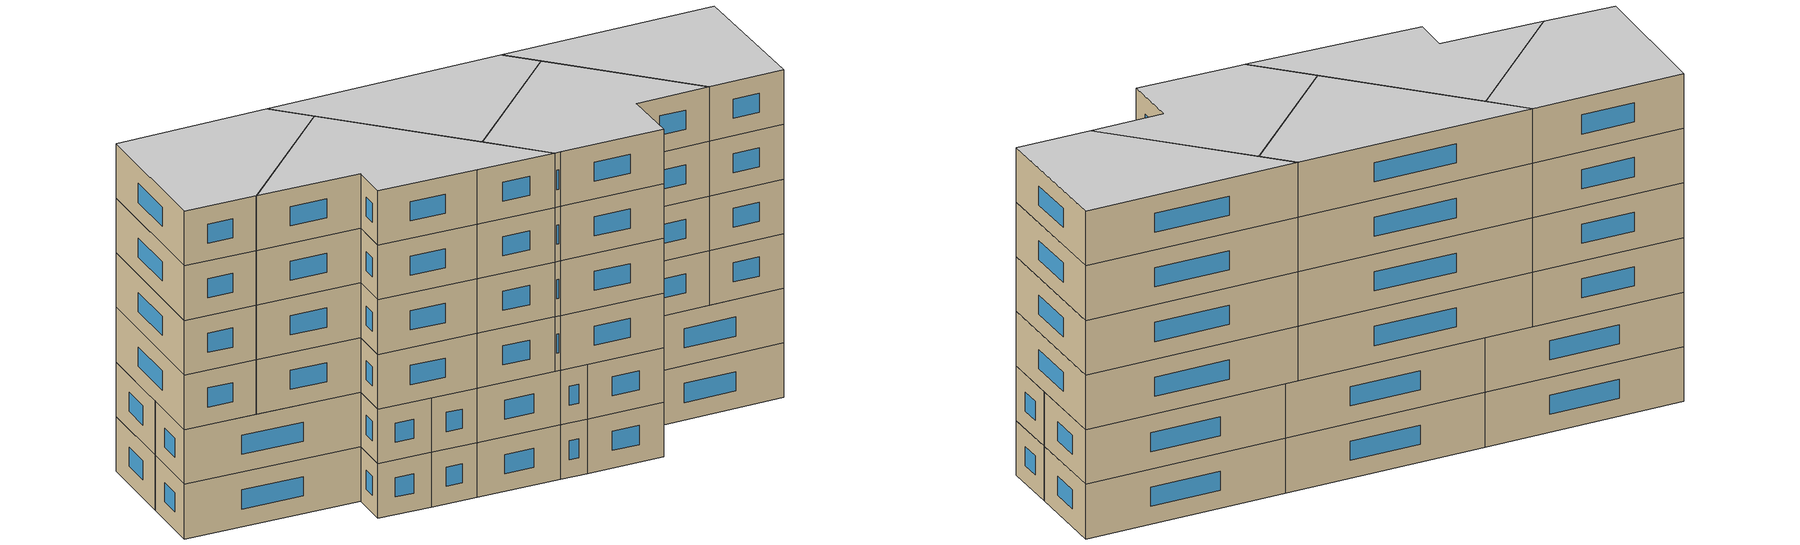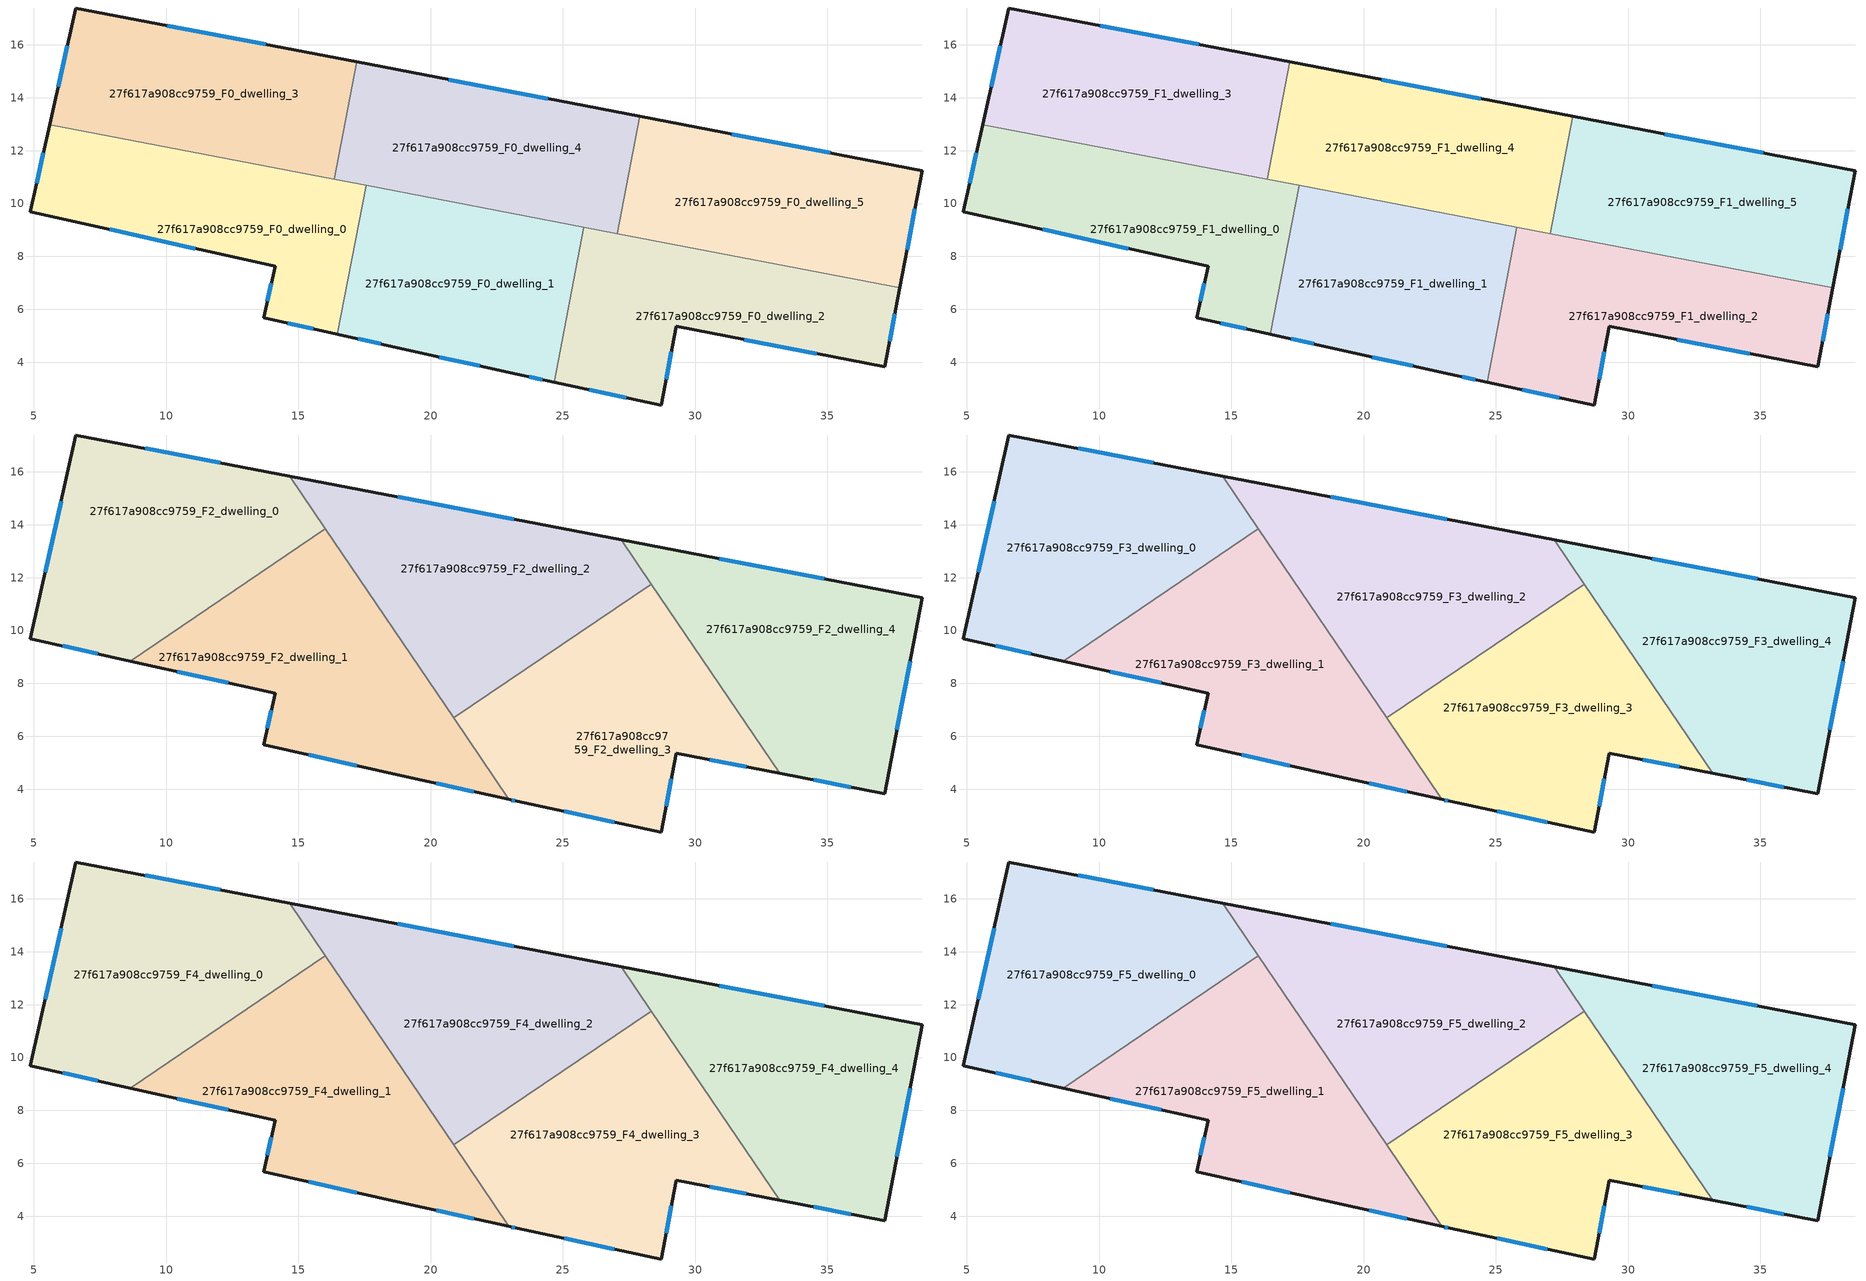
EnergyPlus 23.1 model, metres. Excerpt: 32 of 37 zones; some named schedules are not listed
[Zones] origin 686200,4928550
27f617a908cc9759_F0_dwelling_0
 floor ground (EU_floor_Construction): 17.56,10.69 16.47,5.06 13.69,5.69 14.12,7.62 4.86,9.7 5.6,12.99 z0
 wall outside (EU_wall_Construction): 5.6,12.99 4.86,9.7 14.12,7.62 13.69,5.69 16.47,5.06 z0:3
 wall to 27f617a908cc9759_F0_dwelling_1 (EU_wall_Construction): 16.47,5.06 17.56,10.69 z0:3
 wall to 27f617a908cc9759_F0_dwelling_3 (EU_wall_Construction): 16.36,10.92 5.6,12.99 z0:3
 wall to 27f617a908cc9759_F0_dwelling_4 (EU_wall_Construction): 17.56,10.69 16.36,10.92 z0:3
 window (EU_Window_Construction): 5.36,11.92 5.1,10.77 / 14.59,5.48 15.57,5.26 / 13.98,6.99 13.83,6.32 / 7.87,9.02 11.11,8.3 z0.98:2.02
27f617a908cc9759_F0_dwelling_1
 floor ground (EU_floor_Construction): 25.8,9.11 24.67,3.25 23.28,3.54 18.9,4.51 16.47,5.06 17.56,10.69 z0
 wall outside (EU_wall_Construction): 16.47,5.06 18.9,4.51 23.28,3.54 24.67,3.25 z0:3
 wall to 27f617a908cc9759_F0_dwelling_2 (EU_wall_Construction): 24.67,3.25 25.8,9.11 z0:3
 wall to 27f617a908cc9759_F0_dwelling_4 (EU_wall_Construction): 25.8,9.11 17.56,10.69 z0:3
 window (EU_Window_Construction): 23.73,3.45 24.22,3.34 / 20.32,4.2 21.85,3.86 / 17.26,4.88 18.11,4.69 z0.98:2.02
27f617a908cc9759_F0_dwelling_2
 floor ground (EU_floor_Construction): 37.74,6.81 37.17,3.83 29.29,5.36 28.72,2.38 24.67,3.25 25.8,9.11 z0
 wall outside (EU_wall_Construction): 24.67,3.25 28.72,2.38 29.29,5.36 37.17,3.83 37.74,6.81 z0:3
 wall to 27f617a908cc9759_F0_dwelling_5 (EU_wall_Construction): 37.74,6.81 27.05,8.87 z0:3
 wall to 27f617a908cc9759_F0_dwelling_4 (EU_wall_Construction): 27.05,8.87 25.8,9.11 z0:3
 window (EU_Window_Construction): 37.35,4.8 37.55,5.84 / 31.85,4.86 34.6,4.33 / 28.9,3.35 29.1,4.39 / 25.99,2.97 27.4,2.67 z0.98:2.02
27f617a908cc9759_F0_dwelling_3
 floor ground (EU_floor_Construction): 17.21,15.35 16.36,10.92 5.6,12.99 6.59,17.39 z0
 wall outside (EU_wall_Construction): 17.21,15.35 6.59,17.39 5.6,12.99 z0:3
 wall to 27f617a908cc9759_F0_dwelling_4 (EU_wall_Construction): 16.36,10.92 17.21,15.35 z0:3
 window (EU_Window_Construction): 6.27,15.96 5.92,14.42 / 13.75,16.02 10.04,16.73 z0.98:2.02
27f617a908cc9759_F0_dwelling_4
 floor ground (EU_floor_Construction): 27.9,13.3 27.05,8.87 16.36,10.92 17.21,15.35 z0
 wall outside (EU_wall_Construction): 27.9,13.3 17.21,15.35 z0:3
 wall to 27f617a908cc9759_F0_dwelling_5 (EU_wall_Construction): 27.05,8.87 27.9,13.3 z0:3
 window (EU_Window_Construction): 24.42,13.97 20.69,14.69 z0.98:2.02
27f617a908cc9759_F0_dwelling_5
 floor ground (EU_floor_Construction): 38.59,11.25 37.74,6.81 27.05,8.87 27.9,13.3 z0
 wall outside (EU_wall_Construction): 37.74,6.81 38.59,11.25 27.9,13.3 z0:3
 window (EU_Window_Construction): 38.01,8.25 38.31,9.8 / 35.11,11.91 31.37,12.63 z0.98:2.02
27f617a908cc9759_F1_dwelling_0
 floor to 27f617a908cc9759_F0_dwelling_0 (EU_floor_Construction): 17.56,10.69 16.47,5.06 13.69,5.69 14.12,7.62 4.86,9.7 5.6,12.99 z3
 wall outside (EU_wall_Construction): 5.6,12.99 4.86,9.7 14.12,7.62 13.69,5.69 16.47,5.06 z3:6
 wall to 27f617a908cc9759_F1_dwelling_1 (EU_wall_Construction): 16.47,5.06 17.56,10.69 z3:6
 wall to 27f617a908cc9759_F1_dwelling_3 (EU_wall_Construction): 16.36,10.92 5.6,12.99 z3:6
 wall to 27f617a908cc9759_F1_dwelling_4 (EU_wall_Construction): 17.56,10.69 16.36,10.92 z3:6
 window (EU_Window_Construction): 5.36,11.92 5.1,10.77 / 14.59,5.48 15.57,5.26 / 13.98,6.99 13.83,6.32 / 7.87,9.02 11.11,8.3 z3.98:5.02
27f617a908cc9759_F1_dwelling_1
 floor to 27f617a908cc9759_F0_dwelling_1 (EU_floor_Construction): 25.8,9.11 24.67,3.25 23.28,3.54 18.9,4.51 16.47,5.06 17.56,10.69 z3
 wall outside (EU_wall_Construction): 16.47,5.06 18.9,4.51 23.28,3.54 24.67,3.25 z3:6
 wall to 27f617a908cc9759_F1_dwelling_2 (EU_wall_Construction): 24.67,3.25 25.8,9.11 z3:6
 wall to 27f617a908cc9759_F1_dwelling_4 (EU_wall_Construction): 25.8,9.11 17.56,10.69 z3:6
 window (EU_Window_Construction): 23.73,3.45 24.22,3.34 / 20.32,4.2 21.85,3.86 / 17.26,4.88 18.11,4.69 z3.98:5.02
27f617a908cc9759_F1_dwelling_2
 floor to 27f617a908cc9759_F0_dwelling_2 (EU_floor_Construction): 37.74,6.81 37.17,3.83 29.29,5.36 28.72,2.38 24.67,3.25 25.8,9.11 z3
 wall outside (EU_wall_Construction): 24.67,3.25 28.72,2.38 29.29,5.36 37.17,3.83 37.74,6.81 z3:6
 wall to 27f617a908cc9759_F1_dwelling_5 (EU_wall_Construction): 37.74,6.81 27.05,8.87 z3:6
 wall to 27f617a908cc9759_F1_dwelling_4 (EU_wall_Construction): 27.05,8.87 25.8,9.11 z3:6
 window (EU_Window_Construction): 37.35,4.8 37.55,5.84 / 31.85,4.86 34.6,4.33 / 28.9,3.35 29.1,4.39 / 25.99,2.97 27.4,2.67 z3.98:5.02
27f617a908cc9759_F1_dwelling_3
 floor to 27f617a908cc9759_F0_dwelling_3 (EU_floor_Construction): 17.21,15.35 16.36,10.92 5.6,12.99 6.59,17.39 z3
 wall outside (EU_wall_Construction): 17.21,15.35 6.59,17.39 5.6,12.99 z3:6
 wall to 27f617a908cc9759_F1_dwelling_4 (EU_wall_Construction): 16.36,10.92 17.21,15.35 z3:6
 window (EU_Window_Construction): 6.27,15.96 5.92,14.42 / 13.75,16.02 10.04,16.73 z3.98:5.02
27f617a908cc9759_F1_dwelling_4
 floor to 27f617a908cc9759_F0_dwelling_4 (EU_floor_Construction): 27.9,13.3 27.05,8.87 16.36,10.92 17.21,15.35 z3
 wall outside (EU_wall_Construction): 27.9,13.3 17.21,15.35 z3:6
 wall to 27f617a908cc9759_F1_dwelling_5 (EU_wall_Construction): 27.05,8.87 27.9,13.3 z3:6
 window (EU_Window_Construction): 24.42,13.97 20.69,14.69 z3.98:5.02
27f617a908cc9759_F1_dwelling_5
 floor to 27f617a908cc9759_F0_dwelling_5 (EU_floor_Construction): 38.59,11.25 37.74,6.81 27.05,8.87 27.9,13.3 z3
 wall outside (EU_wall_Construction): 37.74,6.81 38.59,11.25 27.9,13.3 z3:6
 window (EU_Window_Construction): 38.01,8.25 38.31,9.8 / 35.11,11.91 31.37,12.63 z3.98:5.02
27f617a908cc9759_F2_dwelling_0
 floor to 27f617a908cc9759_F1_dwelling_3 (EU_floor_Construction): 14.67,15.84 16.02,13.85 12.73,11.62 5.6,12.99 6.59,17.39 z6
 floor to 27f617a908cc9759_F1_dwelling_0 (EU_floor_Construction): 12.73,11.62 8.64,8.85 4.86,9.7 5.6,12.99 z6
 wall outside (EU_wall_Construction): 14.67,15.84 6.59,17.39 4.86,9.7 8.64,8.85 z6:9
 wall to 27f617a908cc9759_F2_dwelling_1 (EU_wall_Construction): 8.64,8.85 16.02,13.85 z6:9
 wall to 27f617a908cc9759_F2_dwelling_2 (EU_wall_Construction): 16.02,13.85 14.67,15.84 z6:9
 window (EU_Window_Construction): 12.04,16.35 9.22,16.89 / 6.09,9.42 7.41,9.12 / 6.03,14.89 5.42,12.2 z6.98:8.02
27f617a908cc9759_F2_dwelling_1
 floor to 27f617a908cc9759_F1_dwelling_0 (EU_floor_Construction): 17.56,10.69 16.47,5.06 13.69,5.69 14.12,7.62 8.64,8.85 12.73,11.62 z6
 floor to 27f617a908cc9759_F1_dwelling_1 (EU_floor_Construction): 18.25,10.56 22.95,3.62 18.9,4.51 16.47,5.06 17.56,10.69 z6
 floor to 27f617a908cc9759_F1_dwelling_3 (EU_floor_Construction): 16.02,13.85 16.72,12.81 16.36,10.92 12.73,11.62 z6
 floor to 27f617a908cc9759_F1_dwelling_4 (EU_floor_Construction): 16.72,12.81 18.25,10.56 16.36,10.92 z6
 wall outside (EU_wall_Construction): 8.64,8.85 14.12,7.62 13.69,5.69 18.9,4.51 22.95,3.62 z6:9
 wall to 27f617a908cc9759_F2_dwelling_3 (EU_wall_Construction): 22.95,3.62 20.87,6.7 z6:9
 wall to 27f617a908cc9759_F2_dwelling_2 (EU_wall_Construction): 20.87,6.7 16.02,13.85 z6:9
 window (EU_Window_Construction): 10.42,8.45 12.34,8.02 / 20.22,4.22 21.63,3.91 / 15.38,5.31 17.2,4.9 / 13.98,6.99 13.83,6.32 z6.98:8.02
27f617a908cc9759_F2_dwelling_2
 floor to 27f617a908cc9759_F1_dwelling_4 (EU_floor_Construction): 27.21,13.43 27.77,12.61 27.49,11.19 24.73,9.31 18.25,10.56 16.72,12.81 17.21,15.35 z6
 floor to 27f617a908cc9759_F1_dwelling_3 (EU_floor_Construction): 17.21,15.35 16.72,12.81 14.67,15.84 z6
 floor to 27f617a908cc9759_F1_dwelling_5 (EU_floor_Construction): 27.77,12.61 28.34,11.76 27.49,11.19 z6
 floor to 27f617a908cc9759_F1_dwelling_1 (EU_floor_Construction): 24.73,9.31 20.87,6.7 18.25,10.56 z6
 wall outside (EU_wall_Construction): 27.21,13.43 14.67,15.84 z6:9
 wall to 27f617a908cc9759_F2_dwelling_3 (EU_wall_Construction): 20.87,6.7 28.34,11.76 z6:9
 wall to 27f617a908cc9759_F2_dwelling_4 (EU_wall_Construction): 28.34,11.76 27.21,13.43 z6:9
 window (EU_Window_Construction): 23.13,14.22 18.75,15.06 z6.98:8.02
27f617a908cc9759_F2_dwelling_3
 floor to 27f617a908cc9759_F1_dwelling_1 (EU_floor_Construction): 25.8,9.11 24.67,3.25 23.28,3.54 22.95,3.62 20.87,6.7 24.73,9.31 z6
 floor to 27f617a908cc9759_F1_dwelling_2 (EU_floor_Construction): 30.79,8.15 33.19,4.6 29.29,5.36 28.72,2.38 24.67,3.25 25.8,9.11 z6
 floor to 27f617a908cc9759_F1_dwelling_5 (EU_floor_Construction): 28.34,11.76 30.79,8.15 27.05,8.87 27.49,11.19 z6
 floor to 27f617a908cc9759_F1_dwelling_4 (EU_floor_Construction): 27.49,11.19 27.05,8.87 24.73,9.31 z6
 wall outside (EU_wall_Construction): 22.95,3.62 23.28,3.54 28.72,2.38 29.29,5.36 33.19,4.6 z6:9
 wall to 27f617a908cc9759_F2_dwelling_4 (EU_wall_Construction): 33.19,4.6 28.34,11.76 z6:9
 window (EU_Window_Construction): 23.06,3.59 23.17,3.57 / 30.56,5.11 31.92,4.85 / 28.9,3.35 29.1,4.39 / 25.05,3.17 26.95,2.76 z6.98:8.02
27f617a908cc9759_F2_dwelling_4
 floor to 27f617a908cc9759_F1_dwelling_2 (EU_floor_Construction): 37.74,6.81 37.17,3.83 33.19,4.6 30.79,8.15 z6
 floor to 27f617a908cc9759_F1_dwelling_5 (EU_floor_Construction): 38.59,11.25 37.74,6.81 30.79,8.15 27.77,12.61 27.9,13.3 z6
 floor to 27f617a908cc9759_F1_dwelling_4 (EU_floor_Construction): 27.9,13.3 27.77,12.61 27.21,13.43 z6
 wall outside (EU_wall_Construction): 33.19,4.6 37.17,3.83 38.59,11.25 27.21,13.43 z6:9
 window (EU_Window_Construction): 34.48,4.35 35.87,4.08 / 34.89,11.96 30.91,12.72 / 37.63,6.24 38.13,8.84 z6.98:8.02
27f617a908cc9759_F3_dwelling_0
 floor to 27f617a908cc9759_F2_dwelling_0 (EU_floor_Construction): 14.67,15.84 16.02,13.85 8.64,8.85 4.86,9.7 6.59,17.39 z9
 wall outside (EU_wall_Construction): 14.67,15.84 6.59,17.39 4.86,9.7 8.64,8.85 z9:12
 wall to 27f617a908cc9759_F3_dwelling_1 (EU_wall_Construction): 8.64,8.85 16.02,13.85 z9:12
 wall to 27f617a908cc9759_F3_dwelling_2 (EU_wall_Construction): 16.02,13.85 14.67,15.84 z9:12
 window (EU_Window_Construction): 12.04,16.35 9.22,16.89 / 6.09,9.42 7.41,9.12 / 6.03,14.89 5.42,12.2 z9.98:11.02
27f617a908cc9759_F3_dwelling_1
 floor to 27f617a908cc9759_F2_dwelling_1 (EU_floor_Construction): 16.02,13.85 22.95,3.62 18.9,4.51 13.69,5.69 14.12,7.62 8.64,8.85 z9
 wall outside (EU_wall_Construction): 8.64,8.85 14.12,7.62 13.69,5.69 18.9,4.51 22.95,3.62 z9:12
 wall to 27f617a908cc9759_F3_dwelling_3 (EU_wall_Construction): 22.95,3.62 20.87,6.7 z9:12
 wall to 27f617a908cc9759_F3_dwelling_2 (EU_wall_Construction): 20.87,6.7 16.02,13.85 z9:12
 window (EU_Window_Construction): 10.42,8.45 12.34,8.02 / 20.22,4.22 21.63,3.91 / 15.38,5.31 17.2,4.9 / 13.98,6.99 13.83,6.32 z9.98:11.02
27f617a908cc9759_F3_dwelling_2
 floor to 27f617a908cc9759_F2_dwelling_2 (EU_floor_Construction): 27.21,13.43 28.34,11.76 20.87,6.7 14.67,15.84 z9
 wall outside (EU_wall_Construction): 27.21,13.43 14.67,15.84 z9:12
 wall to 27f617a908cc9759_F3_dwelling_3 (EU_wall_Construction): 20.87,6.7 28.34,11.76 z9:12
 wall to 27f617a908cc9759_F3_dwelling_4 (EU_wall_Construction): 28.34,11.76 27.21,13.43 z9:12
 window (EU_Window_Construction): 23.13,14.22 18.75,15.06 z9.98:11.02
27f617a908cc9759_F3_dwelling_3
 floor to 27f617a908cc9759_F2_dwelling_3 (EU_floor_Construction): 28.34,11.76 33.19,4.6 29.29,5.36 28.72,2.38 23.28,3.54 22.95,3.62 20.87,6.7 z9
 wall outside (EU_wall_Construction): 22.95,3.62 23.28,3.54 28.72,2.38 29.29,5.36 33.19,4.6 z9:12
 wall to 27f617a908cc9759_F3_dwelling_4 (EU_wall_Construction): 33.19,4.6 28.34,11.76 z9:12
 window (EU_Window_Construction): 23.06,3.59 23.17,3.57 / 30.56,5.11 31.92,4.85 / 28.9,3.35 29.1,4.39 / 25.05,3.17 26.95,2.76 z9.98:11.02
27f617a908cc9759_F3_dwelling_4
 floor to 27f617a908cc9759_F2_dwelling_4 (EU_floor_Construction): 38.59,11.25 37.17,3.83 33.19,4.6 27.21,13.43 z9
 wall outside (EU_wall_Construction): 33.19,4.6 37.17,3.83 38.59,11.25 27.21,13.43 z9:12
 window (EU_Window_Construction): 34.48,4.35 35.87,4.08 / 34.89,11.96 30.91,12.72 / 37.63,6.24 38.13,8.84 z9.98:11.02
27f617a908cc9759_F4_dwelling_0
 floor to 27f617a908cc9759_F3_dwelling_0 (EU_floor_Construction): 14.67,15.84 16.02,13.85 8.64,8.85 4.86,9.7 6.59,17.39 z12
 wall outside (EU_wall_Construction): 14.67,15.84 6.59,17.39 4.86,9.7 8.64,8.85 z12:15
 wall to 27f617a908cc9759_F4_dwelling_1 (EU_wall_Construction): 8.64,8.85 16.02,13.85 z12:15
 wall to 27f617a908cc9759_F4_dwelling_2 (EU_wall_Construction): 16.02,13.85 14.67,15.84 z12:15
 window (EU_Window_Construction): 12.04,16.35 9.22,16.89 / 6.09,9.42 7.41,9.12 / 6.03,14.89 5.42,12.2 z12.98:14.02
27f617a908cc9759_F4_dwelling_1
 floor to 27f617a908cc9759_F3_dwelling_1 (EU_floor_Construction): 16.02,13.85 22.95,3.62 18.9,4.51 13.69,5.69 14.12,7.62 8.64,8.85 z12
 wall outside (EU_wall_Construction): 8.64,8.85 14.12,7.62 13.69,5.69 18.9,4.51 22.95,3.62 z12:15
 wall to 27f617a908cc9759_F4_dwelling_3 (EU_wall_Construction): 22.95,3.62 20.87,6.7 z12:15
 wall to 27f617a908cc9759_F4_dwelling_2 (EU_wall_Construction): 20.87,6.7 16.02,13.85 z12:15
 window (EU_Window_Construction): 10.42,8.45 12.34,8.02 / 20.22,4.22 21.63,3.91 / 15.38,5.31 17.2,4.9 / 13.98,6.99 13.83,6.32 z12.98:14.02
27f617a908cc9759_F4_dwelling_2
 floor to 27f617a908cc9759_F3_dwelling_2 (EU_floor_Construction): 27.21,13.43 28.34,11.76 20.87,6.7 14.67,15.84 z12
 wall outside (EU_wall_Construction): 27.21,13.43 14.67,15.84 z12:15
 wall to 27f617a908cc9759_F4_dwelling_3 (EU_wall_Construction): 20.87,6.7 28.34,11.76 z12:15
 wall to 27f617a908cc9759_F4_dwelling_4 (EU_wall_Construction): 28.34,11.76 27.21,13.43 z12:15
 window (EU_Window_Construction): 23.13,14.22 18.75,15.06 z12.98:14.02
27f617a908cc9759_F4_dwelling_3
 floor to 27f617a908cc9759_F3_dwelling_3 (EU_floor_Construction): 28.34,11.76 33.19,4.6 29.29,5.36 28.72,2.38 23.28,3.54 22.95,3.62 20.87,6.7 z12
 wall outside (EU_wall_Construction): 22.95,3.62 23.28,3.54 28.72,2.38 29.29,5.36 33.19,4.6 z12:15
 wall to 27f617a908cc9759_F4_dwelling_4 (EU_wall_Construction): 33.19,4.6 28.34,11.76 z12:15
 window (EU_Window_Construction): 23.06,3.59 23.17,3.57 / 30.56,5.11 31.92,4.85 / 28.9,3.35 29.1,4.39 / 25.05,3.17 26.95,2.76 z12.98:14.02
27f617a908cc9759_F4_dwelling_4
 floor to 27f617a908cc9759_F3_dwelling_4 (EU_floor_Construction): 38.59,11.25 37.17,3.83 33.19,4.6 27.21,13.43 z12
 wall outside (EU_wall_Construction): 33.19,4.6 37.17,3.83 38.59,11.25 27.21,13.43 z12:15
 window (EU_Window_Construction): 34.48,4.35 35.87,4.08 / 34.89,11.96 30.91,12.72 / 37.63,6.24 38.13,8.84 z12.98:14.02
27f617a908cc9759_F5_dwelling_0
 floor to 27f617a908cc9759_F4_dwelling_0 (EU_floor_Construction): 14.67,15.84 16.02,13.85 8.64,8.85 4.86,9.7 6.59,17.39 z15
 wall outside (EU_wall_Construction): 14.67,15.84 6.59,17.39 4.86,9.7 8.64,8.85 z15:18
 wall to 27f617a908cc9759_F5_dwelling_1 (EU_wall_Construction): 8.64,8.85 16.02,13.85 z15:18
 wall to 27f617a908cc9759_F5_dwelling_2 (EU_wall_Construction): 16.02,13.85 14.67,15.84 z15:18
 window (EU_Window_Construction): 12.04,16.35 9.22,16.89 / 6.09,9.42 7.41,9.12 / 6.03,14.89 5.42,12.2 z15.98:17.02
 ceiling to 27f617a908cc9759_F6_dwelling_0 (EU_floor_Construction): 16.02,13.85 14.67,15.84 6.59,17.39 4.86,9.7 8.64,8.85 z18
27f617a908cc9759_F5_dwelling_1
 floor to 27f617a908cc9759_F4_dwelling_1 (EU_floor_Construction): 16.02,13.85 22.95,3.62 18.9,4.51 13.69,5.69 14.12,7.62 8.64,8.85 z15
 wall outside (EU_wall_Construction): 8.64,8.85 14.12,7.62 13.69,5.69 18.9,4.51 22.95,3.62 z15:18
 wall to 27f617a908cc9759_F5_dwelling_3 (EU_wall_Construction): 22.95,3.62 20.87,6.7 z15:18
 wall to 27f617a908cc9759_F5_dwelling_2 (EU_wall_Construction): 20.87,6.7 16.02,13.85 z15:18
 window (EU_Window_Construction): 10.42,8.45 12.34,8.02 / 20.22,4.22 21.63,3.91 / 15.38,5.31 17.2,4.9 / 13.98,6.99 13.83,6.32 z15.98:17.02
 ceiling to 27f617a908cc9759_F6_dwelling_1 (EU_floor_Construction): 22.95,3.62 16.02,13.85 8.64,8.85 14.12,7.62 13.69,5.69 18.9,4.51 z18
27f617a908cc9759_F5_dwelling_2
 floor to 27f617a908cc9759_F4_dwelling_2 (EU_floor_Construction): 27.21,13.43 28.34,11.76 20.87,6.7 14.67,15.84 z15
 wall outside (EU_wall_Construction): 27.21,13.43 14.67,15.84 z15:18
 wall to 27f617a908cc9759_F5_dwelling_3 (EU_wall_Construction): 20.87,6.7 28.34,11.76 z15:18
 wall to 27f617a908cc9759_F5_dwelling_4 (EU_wall_Construction): 28.34,11.76 27.21,13.43 z15:18
 window (EU_Window_Construction): 23.13,14.22 18.75,15.06 z15.98:17.02
 ceiling to 27f617a908cc9759_F6_dwelling_2 (EU_floor_Construction): 28.34,11.76 27.21,13.43 14.67,15.84 20.87,6.7 z18
27f617a908cc9759_F5_dwelling_3
 floor to 27f617a908cc9759_F4_dwelling_3 (EU_floor_Construction): 28.34,11.76 33.19,4.6 29.29,5.36 28.72,2.38 23.28,3.54 22.95,3.62 20.87,6.7 z15
 wall outside (EU_wall_Construction): 22.95,3.62 23.28,3.54 28.72,2.38 29.29,5.36 33.19,4.6 z15:18
 wall to 27f617a908cc9759_F5_dwelling_4 (EU_wall_Construction): 33.19,4.6 28.34,11.76 z15:18
 window (EU_Window_Construction): 23.06,3.59 23.17,3.57 / 30.56,5.11 31.92,4.85 / 28.9,3.35 29.1,4.39 / 25.05,3.17 26.95,2.76 z15.98:17.02
 ceiling to 27f617a908cc9759_F6_dwelling_3 (EU_floor_Construction): 33.19,4.6 28.34,11.76 20.87,6.7 22.95,3.62 23.28,3.54 28.72,2.38 29.29,5.36 z18
27f617a908cc9759_F5_dwelling_4
 floor to 27f617a908cc9759_F4_dwelling_4 (EU_floor_Construction): 38.59,11.25 37.17,3.83 33.19,4.6 27.21,13.43 z15
 wall outside (EU_wall_Construction): 33.19,4.6 37.17,3.83 38.59,11.25 27.21,13.43 z15:18
 window (EU_Window_Construction): 34.48,4.35 35.87,4.08 / 34.89,11.96 30.91,12.72 / 37.63,6.24 38.13,8.84 z15.98:17.02
 ceiling to 27f617a908cc9759_F6_dwelling_4 (EU_floor_Construction): 37.17,3.83 38.59,11.25 27.21,13.43 33.19,4.6 z18
[Building]
EU S2 Campaign: North Axis=0; Terrain=City; Solar Distribution=FullExterior
[Site:Location]
Bologna: Latitude=44.5; Longitude=11.25; Time Zone=1; Elevation=37
[SizingPeriod:WeatherFileDays]
AnnualSizingPeriod: Begin Month=1; Begin Day of Month=1; End Month=12; End Day of Month=31; Day of Week for Start Day=Monday; Use Weather File Daylight Saving Period=No; Use Weather File Rain and Snow Indicators=No
[MATERIAL]
EU_InternalMass_Material: Roughness=MediumRough; Thickness=0.1; Conductivity=1; Density=1800; Specific Heat=900; Thermal Absorptance=0.9; Solar Absorptance=0.7; Visible Absorptance=0.7
[MATERIAL:NOMASS] Roughness=MediumRough; Thermal Absorptance=0.9; Solar Absorptance=0.7; Visible Absorptance=0.7
Name | Thermal Resistance
EU_wall_NoMass | 0.905828
EU_floor_NoMass | 0.67114
[WINDOWMATERIAL:SIMPLEGLAZINGSYSTEM]
EU_Window_SimpleGlazing: UFactor=4.52486; Solar Heat Gain Coefficient=0.85; Visible Transmittance=0.85
[CONSTRUCTION]
EU_wall_Construction: EU_wall_NoMass
EU_floor_Construction: EU_floor_NoMass
EU_Window_Construction: EU_Window_SimpleGlazing
EU_InternalMass_Construction: EU_InternalMass_Material
[ZONE] Type=1; Multiplier=1; Ceiling Height=autocalculate; Floor Area=autocalculate; Part of Total Floor Area=Yes
Name | Volume
27f617a908cc9759_F0_dwelling_0; 27f617a908cc9759_F1_dwelling_0; 27f617a908cc9759_F0_dwelling_5; 27f617a908cc9759_F1_dwelling_5 | 147.428
27f617a908cc9759_F2_dwelling_0; 27f617a908cc9759_F3_dwelling_0; 27f617a908cc9759_F4_dwelling_0; 27f617a908cc9759_F5_dwelling_0; 27f617a908cc9759_F2_dwelling_2; 27f617a908cc9759_F3_dwelling_2; 27f617a908cc9759_F4_dwelling_2; 27f617a908cc9759_F5_dwelling_2 | 176.93
27f617a908cc9759_F0_dwelling_1; 27f617a908cc9759_F1_dwelling_1 | 147.427
27f617a908cc9759_F2_dwelling_1; 27f617a908cc9759_F3_dwelling_1; 27f617a908cc9759_F4_dwelling_1; 27f617a908cc9759_F5_dwelling_1 | 176.916
27f617a908cc9759_F0_dwelling_2; 27f617a908cc9759_F1_dwelling_2 | 147.421
27f617a908cc9759_F0_dwelling_3; 27f617a908cc9759_F1_dwelling_3 | 147.442
27f617a908cc9759_F2_dwelling_3; 27f617a908cc9759_F3_dwelling_3; 27f617a908cc9759_F4_dwelling_3; 27f617a908cc9759_F5_dwelling_3 | 176.919
27f617a908cc9759_F0_dwelling_4; 27f617a908cc9759_F1_dwelling_4 | 147.42
27f617a908cc9759_F2_dwelling_4; 27f617a908cc9759_F3_dwelling_4; 27f617a908cc9759_F4_dwelling_4; 27f617a908cc9759_F5_dwelling_4 | 176.89
[INTERNALMASS] Construction=EU_InternalMass_Construction
Name | Zone or ZoneList | Surface Area
27f617a908cc9759_F0_dwelling_0_EU_InternalMass | 27f617a908cc9759_F0_dwelling_0 | 49.1428
27f617a908cc9759_F0_dwelling_1_EU_InternalMass | 27f617a908cc9759_F0_dwelling_1 | 49.1421
27f617a908cc9759_F0_dwelling_2_EU_InternalMass | 27f617a908cc9759_F0_dwelling_2 | 49.1408
27f617a908cc9759_F0_dwelling_3_EU_InternalMass | 27f617a908cc9759_F0_dwelling_3 | 49.1473
27f617a908cc9759_F0_dwelling_4_EU_InternalMass | 27f617a908cc9759_F0_dwelling_4 | 49.1401
27f617a908cc9759_F0_dwelling_5_EU_InternalMass | 27f617a908cc9759_F0_dwelling_5 | 49.1425
27f617a908cc9759_F1_dwelling_0_EU_InternalMass | 27f617a908cc9759_F1_dwelling_0 | 49.1428
27f617a908cc9759_F1_dwelling_1_EU_InternalMass | 27f617a908cc9759_F1_dwelling_1 | 49.1421
27f617a908cc9759_F1_dwelling_2_EU_InternalMass | 27f617a908cc9759_F1_dwelling_2 | 49.1408
27f617a908cc9759_F1_dwelling_3_EU_InternalMass | 27f617a908cc9759_F1_dwelling_3 | 49.1473
27f617a908cc9759_F1_dwelling_4_EU_InternalMass | 27f617a908cc9759_F1_dwelling_4 | 49.1401
27f617a908cc9759_F1_dwelling_5_EU_InternalMass | 27f617a908cc9759_F1_dwelling_5 | 49.1425
27f617a908cc9759_F2_dwelling_0_EU_InternalMass | 27f617a908cc9759_F2_dwelling_0 | 58.9751
27f617a908cc9759_F2_dwelling_1_EU_InternalMass | 27f617a908cc9759_F2_dwelling_1 | 58.972
27f617a908cc9759_F2_dwelling_2_EU_InternalMass | 27f617a908cc9759_F2_dwelling_2 | 58.9765
27f617a908cc9759_F2_dwelling_3_EU_InternalMass | 27f617a908cc9759_F2_dwelling_3 | 58.9733
27f617a908cc9759_F2_dwelling_4_EU_InternalMass | 27f617a908cc9759_F2_dwelling_4 | 58.9688
27f617a908cc9759_F3_dwelling_0_EU_InternalMass | 27f617a908cc9759_F3_dwelling_0 | 58.9751
27f617a908cc9759_F3_dwelling_1_EU_InternalMass | 27f617a908cc9759_F3_dwelling_1 | 58.972
27f617a908cc9759_F3_dwelling_2_EU_InternalMass | 27f617a908cc9759_F3_dwelling_2 | 58.9765
27f617a908cc9759_F3_dwelling_3_EU_InternalMass | 27f617a908cc9759_F3_dwelling_3 | 58.9733
27f617a908cc9759_F3_dwelling_4_EU_InternalMass | 27f617a908cc9759_F3_dwelling_4 | 58.9688
27f617a908cc9759_F4_dwelling_0_EU_InternalMass | 27f617a908cc9759_F4_dwelling_0 | 58.9751
27f617a908cc9759_F4_dwelling_1_EU_InternalMass | 27f617a908cc9759_F4_dwelling_1 | 58.972
27f617a908cc9759_F4_dwelling_2_EU_InternalMass | 27f617a908cc9759_F4_dwelling_2 | 58.9765
27f617a908cc9759_F4_dwelling_3_EU_InternalMass | 27f617a908cc9759_F4_dwelling_3 | 58.9733
27f617a908cc9759_F4_dwelling_4_EU_InternalMass | 27f617a908cc9759_F4_dwelling_4 | 58.9688
27f617a908cc9759_F5_dwelling_0_EU_InternalMass | 27f617a908cc9759_F5_dwelling_0 | 58.9751
27f617a908cc9759_F5_dwelling_1_EU_InternalMass | 27f617a908cc9759_F5_dwelling_1 | 58.972
27f617a908cc9759_F5_dwelling_2_EU_InternalMass | 27f617a908cc9759_F5_dwelling_2 | 58.9765
27f617a908cc9759_F5_dwelling_3_EU_InternalMass | 27f617a908cc9759_F5_dwelling_3 | 58.9733
27f617a908cc9759_F5_dwelling_4_EU_InternalMass | 27f617a908cc9759_F5_dwelling_4 | 58.9688
[OTHEREQUIPMENT] Fuel Type=Electricity; Design Level Calculation Method=Watts/Area; Power per Zone Floor Area=1; Fraction Latent=0; Fraction Radiant=0; Fraction Lost=0; Carbon Dioxide Generation Rate=0; EndUse Subcategory=EU_Step8_InternalGains
Name | Zone or ZoneList or Space or SpaceList | Schedule
EU_Step8_InternalGain_27f617a908cc9759_F0_dwelling_0_f000 | 27f617a908cc9759_F0_dwelling_0 | EU_Step8_GainSchedule_27f617a908cc9759_F0_dwelling_0_f000
EU_Step8_InternalGain_27f617a908cc9759_F0_dwelling_1_f000 | 27f617a908cc9759_F0_dwelling_1 | EU_Step8_GainSchedule_27f617a908cc9759_F0_dwelling_1_f000
EU_Step8_InternalGain_27f617a908cc9759_F0_dwelling_2_f000 | 27f617a908cc9759_F0_dwelling_2 | EU_Step8_GainSchedule_27f617a908cc9759_F0_dwelling_2_f000
EU_Step8_InternalGain_27f617a908cc9759_F0_dwelling_3_f000 | 27f617a908cc9759_F0_dwelling_3 | EU_Step8_GainSchedule_27f617a908cc9759_F0_dwelling_3_f000
EU_Step8_InternalGain_27f617a908cc9759_F0_dwelling_4_f000 | 27f617a908cc9759_F0_dwelling_4 | EU_Step8_GainSchedule_27f617a908cc9759_F0_dwelling_4_f000
EU_Step8_InternalGain_27f617a908cc9759_F0_dwelling_5_f000 | 27f617a908cc9759_F0_dwelling_5 | EU_Step8_GainSchedule_27f617a908cc9759_F0_dwelling_5_f000
EU_Step8_InternalGain_27f617a908cc9759_F1_dwelling_0_f000 | 27f617a908cc9759_F1_dwelling_0 | EU_Step8_GainSchedule_27f617a908cc9759_F1_dwelling_0_f000
EU_Step8_InternalGain_27f617a908cc9759_F1_dwelling_1_f000 | 27f617a908cc9759_F1_dwelling_1 | EU_Step8_GainSchedule_27f617a908cc9759_F1_dwelling_1_f000
EU_Step8_InternalGain_27f617a908cc9759_F1_dwelling_2_f000 | 27f617a908cc9759_F1_dwelling_2 | EU_Step8_GainSchedule_27f617a908cc9759_F1_dwelling_2_f000
EU_Step8_InternalGain_27f617a908cc9759_F1_dwelling_3_f000 | 27f617a908cc9759_F1_dwelling_3 | EU_Step8_GainSchedule_27f617a908cc9759_F1_dwelling_3_f000
EU_Step8_InternalGain_27f617a908cc9759_F1_dwelling_4_f000 | 27f617a908cc9759_F1_dwelling_4 | EU_Step8_GainSchedule_27f617a908cc9759_F1_dwelling_4_f000
EU_Step8_InternalGain_27f617a908cc9759_F1_dwelling_5_f000 | 27f617a908cc9759_F1_dwelling_5 | EU_Step8_GainSchedule_27f617a908cc9759_F1_dwelling_5_f000
EU_Step8_InternalGain_27f617a908cc9759_F2_dwelling_0_f000 | 27f617a908cc9759_F2_dwelling_0 | EU_Step8_GainSchedule_27f617a908cc9759_F2_dwelling_0_f000
EU_Step8_InternalGain_27f617a908cc9759_F2_dwelling_1_f000 | 27f617a908cc9759_F2_dwelling_1 | EU_Step8_GainSchedule_27f617a908cc9759_F2_dwelling_1_f000
EU_Step8_InternalGain_27f617a908cc9759_F2_dwelling_2_f000 | 27f617a908cc9759_F2_dwelling_2 | EU_Step8_GainSchedule_27f617a908cc9759_F2_dwelling_2_f000
EU_Step8_InternalGain_27f617a908cc9759_F2_dwelling_3_f000 | 27f617a908cc9759_F2_dwelling_3 | EU_Step8_GainSchedule_27f617a908cc9759_F2_dwelling_3_f000
EU_Step8_InternalGain_27f617a908cc9759_F2_dwelling_4_f000 | 27f617a908cc9759_F2_dwelling_4 | EU_Step8_GainSchedule_27f617a908cc9759_F2_dwelling_4_f000
EU_Step8_InternalGain_27f617a908cc9759_F3_dwelling_0_f000 | 27f617a908cc9759_F3_dwelling_0 | EU_Step8_GainSchedule_27f617a908cc9759_F3_dwelling_0_f000
EU_Step8_InternalGain_27f617a908cc9759_F3_dwelling_1_f000 | 27f617a908cc9759_F3_dwelling_1 | EU_Step8_GainSchedule_27f617a908cc9759_F3_dwelling_1_f000
EU_Step8_InternalGain_27f617a908cc9759_F3_dwelling_2_f000 | 27f617a908cc9759_F3_dwelling_2 | EU_Step8_GainSchedule_27f617a908cc9759_F3_dwelling_2_f000
EU_Step8_InternalGain_27f617a908cc9759_F3_dwelling_3_f000 | 27f617a908cc9759_F3_dwelling_3 | EU_Step8_GainSchedule_27f617a908cc9759_F3_dwelling_3_f000
EU_Step8_InternalGain_27f617a908cc9759_F3_dwelling_4_f000 | 27f617a908cc9759_F3_dwelling_4 | EU_Step8_GainSchedule_27f617a908cc9759_F3_dwelling_4_f000
EU_Step8_InternalGain_27f617a908cc9759_F4_dwelling_0_f000 | 27f617a908cc9759_F4_dwelling_0 | EU_Step8_GainSchedule_27f617a908cc9759_F4_dwelling_0_f000
EU_Step8_InternalGain_27f617a908cc9759_F4_dwelling_1_f000 | 27f617a908cc9759_F4_dwelling_1 | EU_Step8_GainSchedule_27f617a908cc9759_F4_dwelling_1_f000
EU_Step8_InternalGain_27f617a908cc9759_F4_dwelling_2_f000 | 27f617a908cc9759_F4_dwelling_2 | EU_Step8_GainSchedule_27f617a908cc9759_F4_dwelling_2_f000
EU_Step8_InternalGain_27f617a908cc9759_F4_dwelling_3_f000 | 27f617a908cc9759_F4_dwelling_3 | EU_Step8_GainSchedule_27f617a908cc9759_F4_dwelling_3_f000
EU_Step8_InternalGain_27f617a908cc9759_F4_dwelling_4_f000 | 27f617a908cc9759_F4_dwelling_4 | EU_Step8_GainSchedule_27f617a908cc9759_F4_dwelling_4_f000
EU_Step8_InternalGain_27f617a908cc9759_F5_dwelling_0_f000 | 27f617a908cc9759_F5_dwelling_0 | EU_Step8_GainSchedule_27f617a908cc9759_F5_dwelling_0_f000
EU_Step8_InternalGain_27f617a908cc9759_F5_dwelling_1_f000 | 27f617a908cc9759_F5_dwelling_1 | EU_Step8_GainSchedule_27f617a908cc9759_F5_dwelling_1_f000
EU_Step8_InternalGain_27f617a908cc9759_F5_dwelling_2_f000 | 27f617a908cc9759_F5_dwelling_2 | EU_Step8_GainSchedule_27f617a908cc9759_F5_dwelling_2_f000
EU_Step8_InternalGain_27f617a908cc9759_F5_dwelling_3_f000 | 27f617a908cc9759_F5_dwelling_3 | EU_Step8_GainSchedule_27f617a908cc9759_F5_dwelling_3_f000
EU_Step8_InternalGain_27f617a908cc9759_F5_dwelling_4_f000 | 27f617a908cc9759_F5_dwelling_4 | EU_Step8_GainSchedule_27f617a908cc9759_F5_dwelling_4_f000
[ZONEVENTILATION:DESIGNFLOWRATE] Schedule=EU_AlwaysOn; Design Flow Rate Calculation Method=AirChanges/Hour; Air Changes per Hour=0.73129; Ventilation Type=Natural; Fan Pressure Rise=0; Fan Total Efficiency=1; Constant Term Coefficient=1; Temperature Term Coefficient=0; Velocity Term Coefficient=0; Velocity Squared Term Coefficient=0; Minimum Indoor Temperature=-100; Maximum Indoor Temperature=100; Delta Temperature=-100; Minimum Outdoor Temperature=-100; Maximum Outdoor Temperature=100; Maximum Wind Speed=40
Name | Zone or ZoneList or Space or SpaceList
EU_ConstantAir_27f617a908cc9759_F0_dwelling_0 | 27f617a908cc9759_F0_dwelling_0
EU_ConstantAir_27f617a908cc9759_F0_dwelling_1 | 27f617a908cc9759_F0_dwelling_1
EU_ConstantAir_27f617a908cc9759_F0_dwelling_2 | 27f617a908cc9759_F0_dwelling_2
EU_ConstantAir_27f617a908cc9759_F0_dwelling_3 | 27f617a908cc9759_F0_dwelling_3
EU_ConstantAir_27f617a908cc9759_F0_dwelling_4 | 27f617a908cc9759_F0_dwelling_4
EU_ConstantAir_27f617a908cc9759_F0_dwelling_5 | 27f617a908cc9759_F0_dwelling_5
EU_ConstantAir_27f617a908cc9759_F1_dwelling_0 | 27f617a908cc9759_F1_dwelling_0
EU_ConstantAir_27f617a908cc9759_F1_dwelling_1 | 27f617a908cc9759_F1_dwelling_1
EU_ConstantAir_27f617a908cc9759_F1_dwelling_2 | 27f617a908cc9759_F1_dwelling_2
EU_ConstantAir_27f617a908cc9759_F1_dwelling_3 | 27f617a908cc9759_F1_dwelling_3
EU_ConstantAir_27f617a908cc9759_F1_dwelling_4 | 27f617a908cc9759_F1_dwelling_4
EU_ConstantAir_27f617a908cc9759_F1_dwelling_5 | 27f617a908cc9759_F1_dwelling_5
EU_ConstantAir_27f617a908cc9759_F2_dwelling_0 | 27f617a908cc9759_F2_dwelling_0
EU_ConstantAir_27f617a908cc9759_F2_dwelling_1 | 27f617a908cc9759_F2_dwelling_1
EU_ConstantAir_27f617a908cc9759_F2_dwelling_2 | 27f617a908cc9759_F2_dwelling_2
EU_ConstantAir_27f617a908cc9759_F2_dwelling_3 | 27f617a908cc9759_F2_dwelling_3
EU_ConstantAir_27f617a908cc9759_F2_dwelling_4 | 27f617a908cc9759_F2_dwelling_4
EU_ConstantAir_27f617a908cc9759_F3_dwelling_0 | 27f617a908cc9759_F3_dwelling_0
EU_ConstantAir_27f617a908cc9759_F3_dwelling_1 | 27f617a908cc9759_F3_dwelling_1
EU_ConstantAir_27f617a908cc9759_F3_dwelling_2 | 27f617a908cc9759_F3_dwelling_2
EU_ConstantAir_27f617a908cc9759_F3_dwelling_3 | 27f617a908cc9759_F3_dwelling_3
EU_ConstantAir_27f617a908cc9759_F3_dwelling_4 | 27f617a908cc9759_F3_dwelling_4
EU_ConstantAir_27f617a908cc9759_F4_dwelling_0 | 27f617a908cc9759_F4_dwelling_0
EU_ConstantAir_27f617a908cc9759_F4_dwelling_1 | 27f617a908cc9759_F4_dwelling_1
EU_ConstantAir_27f617a908cc9759_F4_dwelling_2 | 27f617a908cc9759_F4_dwelling_2
EU_ConstantAir_27f617a908cc9759_F4_dwelling_3 | 27f617a908cc9759_F4_dwelling_3
EU_ConstantAir_27f617a908cc9759_F4_dwelling_4 | 27f617a908cc9759_F4_dwelling_4
EU_ConstantAir_27f617a908cc9759_F5_dwelling_0 | 27f617a908cc9759_F5_dwelling_0
EU_ConstantAir_27f617a908cc9759_F5_dwelling_1 | 27f617a908cc9759_F5_dwelling_1
EU_ConstantAir_27f617a908cc9759_F5_dwelling_2 | 27f617a908cc9759_F5_dwelling_2
EU_ConstantAir_27f617a908cc9759_F5_dwelling_3 | 27f617a908cc9759_F5_dwelling_3
EU_ConstantAir_27f617a908cc9759_F5_dwelling_4 | 27f617a908cc9759_F5_dwelling_4
[HVACTEMPLATE:ZONE:IDEALLOADSAIRSYSTEM] System Availability Schedule=EU_AlwaysOn; Maximum Heating Supply Air Temperature=50; Minimum Cooling Supply Air Temperature=13; Maximum Heating Supply Air Humidity Ratio=0.0156; Minimum Cooling Supply Air Humidity Ratio=0.0077; Heating Limit=NoLimit; Cooling Limit=NoLimit; Heating Availability Schedule=EU_AlwaysOn; Cooling Availability Schedule=EU_CoolingOff; Dehumidification Control Type=ConstantSensibleHeatRatio; Cooling Sensible Heat Ratio=0.7; Dehumidification Setpoint=60; Humidification Control Type=None; Humidification Setpoint=30; Outdoor Air Method=None; Outdoor Air Flow Rate per Person=0.00944; Outdoor Air Flow Rate per Zone Floor Area=0; Outdoor Air Flow Rate per Zone=0; Demand Controlled Ventilation Type=None; Outdoor Air Economizer Type=NoEconomizer; Heat Recovery Type=None; Sensible Heat Recovery Effectiveness=0.7; Latent Heat Recovery Effectiveness=0.65
Name | Template Thermostat
27f617a908cc9759_F0_dwelling_0 | EU_HeatOnly_27f617a908cc9759_F0_dwelling_0
27f617a908cc9759_F0_dwelling_1 | EU_HeatOnly_27f617a908cc9759_F0_dwelling_1
27f617a908cc9759_F0_dwelling_2 | EU_HeatOnly_27f617a908cc9759_F0_dwelling_2
27f617a908cc9759_F0_dwelling_3 | EU_HeatOnly_27f617a908cc9759_F0_dwelling_3
27f617a908cc9759_F0_dwelling_4 | EU_HeatOnly_27f617a908cc9759_F0_dwelling_4
27f617a908cc9759_F0_dwelling_5 | EU_HeatOnly_27f617a908cc9759_F0_dwelling_5
27f617a908cc9759_F1_dwelling_0 | EU_HeatOnly_27f617a908cc9759_F1_dwelling_0
27f617a908cc9759_F1_dwelling_1 | EU_HeatOnly_27f617a908cc9759_F1_dwelling_1
27f617a908cc9759_F1_dwelling_2 | EU_HeatOnly_27f617a908cc9759_F1_dwelling_2
27f617a908cc9759_F1_dwelling_3 | EU_HeatOnly_27f617a908cc9759_F1_dwelling_3
27f617a908cc9759_F1_dwelling_4 | EU_HeatOnly_27f617a908cc9759_F1_dwelling_4
27f617a908cc9759_F1_dwelling_5 | EU_HeatOnly_27f617a908cc9759_F1_dwelling_5
27f617a908cc9759_F2_dwelling_0 | EU_HeatOnly_27f617a908cc9759_F2_dwelling_0
27f617a908cc9759_F2_dwelling_1 | EU_HeatOnly_27f617a908cc9759_F2_dwelling_1
27f617a908cc9759_F2_dwelling_2 | EU_HeatOnly_27f617a908cc9759_F2_dwelling_2
27f617a908cc9759_F2_dwelling_3 | EU_HeatOnly_27f617a908cc9759_F2_dwelling_3
27f617a908cc9759_F2_dwelling_4 | EU_HeatOnly_27f617a908cc9759_F2_dwelling_4
27f617a908cc9759_F3_dwelling_0 | EU_HeatOnly_27f617a908cc9759_F3_dwelling_0
27f617a908cc9759_F3_dwelling_1 | EU_HeatOnly_27f617a908cc9759_F3_dwelling_1
27f617a908cc9759_F3_dwelling_2 | EU_HeatOnly_27f617a908cc9759_F3_dwelling_2
27f617a908cc9759_F3_dwelling_3 | EU_HeatOnly_27f617a908cc9759_F3_dwelling_3
27f617a908cc9759_F3_dwelling_4 | EU_HeatOnly_27f617a908cc9759_F3_dwelling_4
27f617a908cc9759_F4_dwelling_0 | EU_HeatOnly_27f617a908cc9759_F4_dwelling_0
27f617a908cc9759_F4_dwelling_1 | EU_HeatOnly_27f617a908cc9759_F4_dwelling_1
27f617a908cc9759_F4_dwelling_2 | EU_HeatOnly_27f617a908cc9759_F4_dwelling_2
27f617a908cc9759_F4_dwelling_3 | EU_HeatOnly_27f617a908cc9759_F4_dwelling_3
27f617a908cc9759_F4_dwelling_4 | EU_HeatOnly_27f617a908cc9759_F4_dwelling_4
27f617a908cc9759_F5_dwelling_0 | EU_HeatOnly_27f617a908cc9759_F5_dwelling_0
27f617a908cc9759_F5_dwelling_1 | EU_HeatOnly_27f617a908cc9759_F5_dwelling_1
27f617a908cc9759_F5_dwelling_2 | EU_HeatOnly_27f617a908cc9759_F5_dwelling_2
27f617a908cc9759_F5_dwelling_3 | EU_HeatOnly_27f617a908cc9759_F5_dwelling_3
27f617a908cc9759_F5_dwelling_4 | EU_HeatOnly_27f617a908cc9759_F5_dwelling_4
[SIZING:ZONE] Zone Cooling Design Supply Air Temperature Input Method=SupplyAirTemperature; Zone Cooling Design Supply Air Temperature=13; Zone Heating Design Supply Air Temperature Input Method=SupplyAirTemperature; Zone Heating Design Supply Air Temperature=50; Zone Cooling Design Supply Air Humidity Ratio=0.008; Zone Heating Design Supply Air Humidity Ratio=0.008; Cooling Design Air Flow Method=DesignDay; Cooling Design Air Flow Rate=0; Cooling Minimum Air Flow per Zone Floor Area=0.000762; Cooling Minimum Air Flow=0; Cooling Minimum Air Flow Fraction=0.2; Heating Design Air Flow Method=DesignDay; Heating Design Air Flow Rate=0; Heating Maximum Air Flow per Zone Floor Area=0.002032; Heating Maximum Air Flow=0.141576; Heating Maximum Air Flow Fraction=0.3; Account for Dedicated Outdoor Air System=No; Dedicated Outdoor Air System Control Strategy=NeutralSupplyAir; Dedicated Outdoor Air Low Setpoint Temperature for Design=autosize; Dedicated Outdoor Air High Setpoint Temperature for Design=autosize; Zone Load Sizing Method=Sensible Load Only No Latent Load; Zone Latent Cooling Design Supply Air Humidity Ratio Input Method=HumidityRatioDifference; Zone Cooling Design Supply Air Humidity Ratio Difference=0.005; Zone Latent Heating Design Supply Air Humidity Ratio Input Method=HumidityRatioDifference; Zone Humidification Design Supply Air Humidity Ratio Difference=0.005
27f617a908cc9759_F0_dwelling_0; 27f617a908cc9759_F0_dwelling_1; 27f617a908cc9759_F0_dwelling_2; 27f617a908cc9759_F0_dwelling_3; 27f617a908cc9759_F0_dwelling_4; 27f617a908cc9759_F0_dwelling_5; 27f617a908cc9759_F1_dwelling_0; 27f617a908cc9759_F1_dwelling_1; 27f617a908cc9759_F1_dwelling_2; 27f617a908cc9759_F1_dwelling_3; 27f617a908cc9759_F1_dwelling_4; 27f617a908cc9759_F1_dwelling_5; 27f617a908cc9759_F2_dwelling_0; 27f617a908cc9759_F2_dwelling_1; 27f617a908cc9759_F2_dwelling_2; 27f617a908cc9759_F2_dwelling_3; 27f617a908cc9759_F2_dwelling_4; 27f617a908cc9759_F3_dwelling_0; 27f617a908cc9759_F3_dwelling_1; 27f617a908cc9759_F3_dwelling_2; 27f617a908cc9759_F3_dwelling_3; 27f617a908cc9759_F3_dwelling_4; 27f617a908cc9759_F4_dwelling_0; 27f617a908cc9759_F4_dwelling_1; 27f617a908cc9759_F4_dwelling_2; 27f617a908cc9759_F4_dwelling_3; 27f617a908cc9759_F4_dwelling_4; 27f617a908cc9759_F5_dwelling_0; 27f617a908cc9759_F5_dwelling_1; 27f617a908cc9759_F5_dwelling_2; 27f617a908cc9759_F5_dwelling_3; 27f617a908cc9759_F5_dwelling_4
[SCHEDULE:FILE] Column Number=1; Rows to Skip at Top=0; Number of Hours of Data=8760; Column Separator=Comma; Interpolate to Timestep=No; Minutes per Item=60; Adjust Schedule for Daylight Savings=Yes
Name | File
EU_Step8_GainSchedule_27f617a908cc9759_F0_dwelling_0_f000 | ../../schedules/27f617a908cc9759/27f617a908cc9759_F0_dwelling_0_f000_gain.csv
EU_Step8_GainSchedule_27f617a908cc9759_F0_dwelling_1_f000 | ../../schedules/27f617a908cc9759/27f617a908cc9759_F0_dwelling_1_f000_gain.csv
EU_Step8_GainSchedule_27f617a908cc9759_F0_dwelling_2_f000 | ../../schedules/27f617a908cc9759/27f617a908cc9759_F0_dwelling_2_f000_gain.csv
EU_Step8_GainSchedule_27f617a908cc9759_F0_dwelling_3_f000 | ../../schedules/27f617a908cc9759/27f617a908cc9759_F0_dwelling_3_f000_gain.csv
EU_Step8_GainSchedule_27f617a908cc9759_F0_dwelling_4_f000 | ../../schedules/27f617a908cc9759/27f617a908cc9759_F0_dwelling_4_f000_gain.csv
EU_Step8_GainSchedule_27f617a908cc9759_F0_dwelling_5_f000 | ../../schedules/27f617a908cc9759/27f617a908cc9759_F0_dwelling_5_f000_gain.csv
EU_Step8_GainSchedule_27f617a908cc9759_F1_dwelling_0_f000 | ../../schedules/27f617a908cc9759/27f617a908cc9759_F1_dwelling_0_f000_gain.csv
EU_Step8_GainSchedule_27f617a908cc9759_F1_dwelling_1_f000 | ../../schedules/27f617a908cc9759/27f617a908cc9759_F1_dwelling_1_f000_gain.csv
EU_Step8_GainSchedule_27f617a908cc9759_F1_dwelling_2_f000 | ../../schedules/27f617a908cc9759/27f617a908cc9759_F1_dwelling_2_f000_gain.csv
EU_Step8_GainSchedule_27f617a908cc9759_F1_dwelling_3_f000 | ../../schedules/27f617a908cc9759/27f617a908cc9759_F1_dwelling_3_f000_gain.csv
EU_Step8_GainSchedule_27f617a908cc9759_F1_dwelling_4_f000 | ../../schedules/27f617a908cc9759/27f617a908cc9759_F1_dwelling_4_f000_gain.csv
EU_Step8_GainSchedule_27f617a908cc9759_F1_dwelling_5_f000 | ../../schedules/27f617a908cc9759/27f617a908cc9759_F1_dwelling_5_f000_gain.csv
EU_Step8_GainSchedule_27f617a908cc9759_F2_dwelling_0_f000 | ../../schedules/27f617a908cc9759/27f617a908cc9759_F2_dwelling_0_f000_gain.csv
EU_Step8_GainSchedule_27f617a908cc9759_F2_dwelling_1_f000 | ../../schedules/27f617a908cc9759/27f617a908cc9759_F2_dwelling_1_f000_gain.csv
EU_Step8_GainSchedule_27f617a908cc9759_F2_dwelling_2_f000 | ../../schedules/27f617a908cc9759/27f617a908cc9759_F2_dwelling_2_f000_gain.csv
EU_Step8_GainSchedule_27f617a908cc9759_F2_dwelling_3_f000 | ../../schedules/27f617a908cc9759/27f617a908cc9759_F2_dwelling_3_f000_gain.csv
EU_Step8_GainSchedule_27f617a908cc9759_F2_dwelling_4_f000 | ../../schedules/27f617a908cc9759/27f617a908cc9759_F2_dwelling_4_f000_gain.csv
EU_Step8_GainSchedule_27f617a908cc9759_F3_dwelling_0_f000 | ../../schedules/27f617a908cc9759/27f617a908cc9759_F3_dwelling_0_f000_gain.csv
EU_Step8_GainSchedule_27f617a908cc9759_F3_dwelling_1_f000 | ../../schedules/27f617a908cc9759/27f617a908cc9759_F3_dwelling_1_f000_gain.csv
EU_Step8_GainSchedule_27f617a908cc9759_F3_dwelling_2_f000 | ../../schedules/27f617a908cc9759/27f617a908cc9759_F3_dwelling_2_f000_gain.csv
EU_Step8_GainSchedule_27f617a908cc9759_F3_dwelling_3_f000 | ../../schedules/27f617a908cc9759/27f617a908cc9759_F3_dwelling_3_f000_gain.csv
EU_Step8_GainSchedule_27f617a908cc9759_F3_dwelling_4_f000 | ../../schedules/27f617a908cc9759/27f617a908cc9759_F3_dwelling_4_f000_gain.csv
EU_Step8_GainSchedule_27f617a908cc9759_F4_dwelling_0_f000 | ../../schedules/27f617a908cc9759/27f617a908cc9759_F4_dwelling_0_f000_gain.csv
EU_Step8_GainSchedule_27f617a908cc9759_F4_dwelling_1_f000 | ../../schedules/27f617a908cc9759/27f617a908cc9759_F4_dwelling_1_f000_gain.csv
EU_Step8_GainSchedule_27f617a908cc9759_F4_dwelling_2_f000 | ../../schedules/27f617a908cc9759/27f617a908cc9759_F4_dwelling_2_f000_gain.csv
EU_Step8_GainSchedule_27f617a908cc9759_F4_dwelling_3_f000 | ../../schedules/27f617a908cc9759/27f617a908cc9759_F4_dwelling_3_f000_gain.csv
EU_Step8_GainSchedule_27f617a908cc9759_F4_dwelling_4_f000 | ../../schedules/27f617a908cc9759/27f617a908cc9759_F4_dwelling_4_f000_gain.csv
EU_Step8_GainSchedule_27f617a908cc9759_F5_dwelling_0_f000 | ../../schedules/27f617a908cc9759/27f617a908cc9759_F5_dwelling_0_f000_gain.csv
EU_Step8_GainSchedule_27f617a908cc9759_F5_dwelling_1_f000 | ../../schedules/27f617a908cc9759/27f617a908cc9759_F5_dwelling_1_f000_gain.csv
EU_Step8_GainSchedule_27f617a908cc9759_F5_dwelling_2_f000 | ../../schedules/27f617a908cc9759/27f617a908cc9759_F5_dwelling_2_f000_gain.csv
